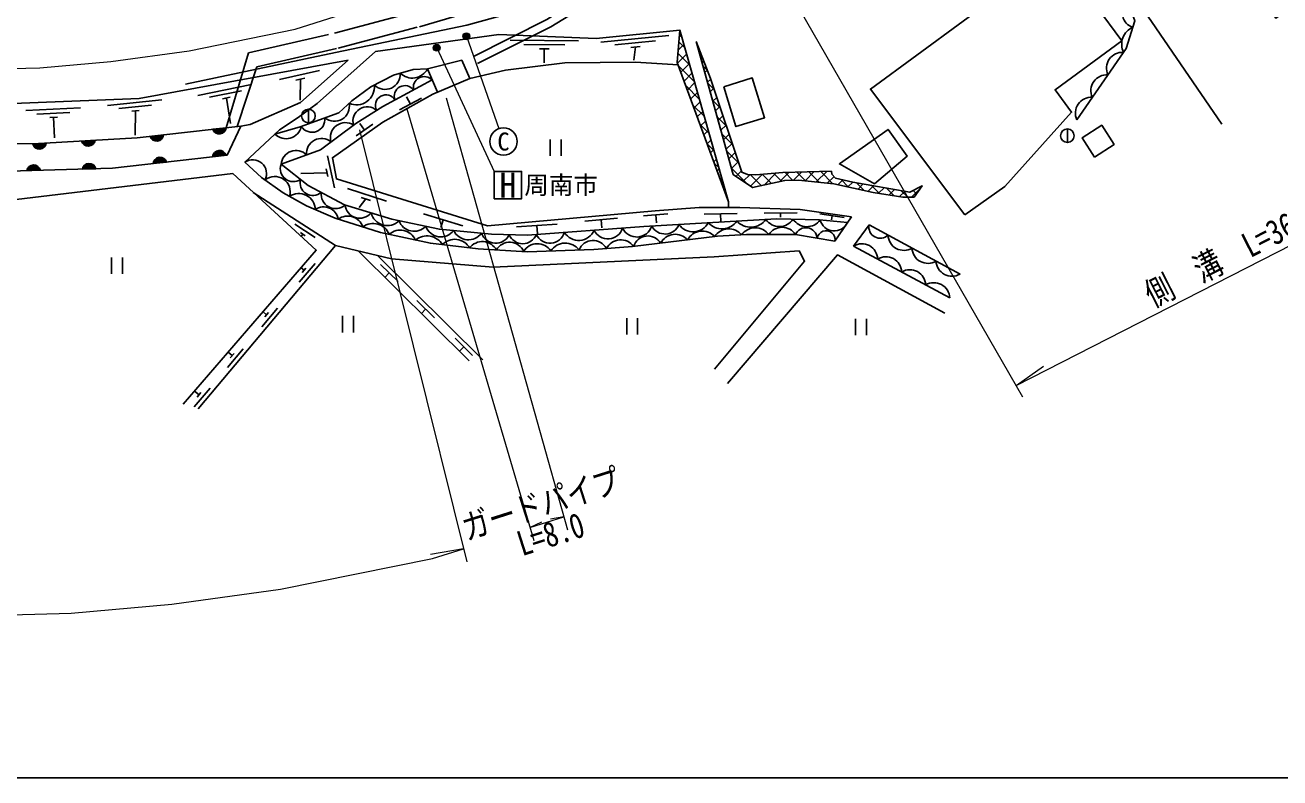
# Model space of a CAD drawing. Units: millimetres at full size, sheet at 1:1000; details may follow other scales. Extents: x 40000 to 680000, y 20000 to 380000.
# Drawn here: x 470887 to 562804, y 205000 to 260143 of the extents above; entities that cross this region are included whole.
import ezdxf
from ezdxf.enums import TextEntityAlignment as Align

# ---------------------------------------------------------------- set-up
doc = ezdxf.new("R2010")
doc.units = ezdxf.units.MM
doc.header["$LTSCALE"] = 1000
doc.linetypes.add('CHAIN', pattern=[18.5, 12, -1.5, 3.5, -1.5])
doc.linetypes.add('DASHED', pattern=[7.5, 6, -1.5])
for name, color, linetype, lineweight in [('M-BGD', 7, 'Continuous', 25), ('M-BMK', 2, 'CHAIN', 13), ('M-BMK-ROW', 30, 'Continuous', 25), ('M-STR-HTXT', 7, 'Continuous', 13), ('M-STR-STRC', 7, 'Continuous', 25), ('M-TTL-BAND', 7, 'Continuous', 25)]:
    doc.layers.add(name, color=color, linetype=linetype, lineweight=lineweight)
doc.styles.add('ＭＳ ゴシック', font='')
doc.styles.get('ＭＳ ゴシック').set_extended_font_data('MS Gothic')

msp = doc.modelspace()

# ---------------------------------------------------------------- hatches: boundary and pattern name
at = {"layer": 'M-BGD'}
for points in [[(481024, 252106, -0.82183), (480040, 251994)], [(485618, 252628, -0.82183), (484634, 252516)], [(472431, 251501, -0.82183), (471442, 251443)], [(476014, 251708, -0.82183), (475025, 251651)], [(484625, 250501, -0.82183), (485609, 250614)], [(480270, 249998, -0.82183), (481255, 250111)], [(471014, 249481, -0.82183), (472005, 249508)], [(475082, 249593, -0.82183), (476072, 249620)]]:
    msp.add_hatch(color=256, dxfattribs=at).paths.add_polyline_path(points)
at = {"layer": 'M-STR-HTXT'}
for points in [[(503100, 259098, -0.41421), (502985, 259432, -0.41421), (503320, 259547, -1)], [(501258, 258609, -1), (500819, 258369, -0.41421), (500919, 258709, -0.41421)]]:
    msp.add_hatch(color=256, dxfattribs=at).paths.add_polyline_path(points)

# ---------------------------------------------------------------- linework, layer by layer
at = {"layer": 'M-BGD'}
for p, q in [((518035, 259376), (513057, 258904)), ((518941, 259412), (518802, 259272)), ((518837, 259751), (518848, 259740)), ((511428, 258982), (506428, 259041)), ((510424, 258694), (507424, 258729)), ((509271, 258407), (508571, 258416)), ((508921, 258412), (508909, 257385)), ((517068, 258983), (514081, 258700)), ((515951, 258576), (515254, 258510)), ((515603, 258543), (515487, 257576)), ((519140, 258713), (518730, 258302)), ((518775, 258915), (519204, 258486)), ((520118, 258792), (520105, 258779)), ((520218, 258370), (520315, 258273)), ((485618, 252628), (487258, 258108)), ((500363, 256932), (502890, 257568)), ((502890, 257568), (503459, 256226)), ((519339, 258013), (518684, 257358)), ((518713, 258079), (519560, 257232)), ((520365, 258142), (520300, 258076)), ((520613, 257491), (520495, 257373)), ((486431, 252720), (487851, 257085)), ((492447, 256806), (489519, 256151)), ((500363, 256932), (501089, 255221)), ((518769, 257125), (519916, 255978)), ((519537, 257314), (518925, 256701)), ((519736, 256614), (519165, 256044)), ((520563, 257128), (520868, 256823)), ((520861, 256841), (520689, 256670)), ((487472, 255785), (483552, 254990)), ((491390, 256262), (490707, 256109)), ((491049, 256185), (491034, 254645)), ((519289, 255707), (520272, 254724)), ((519934, 255915), (519406, 255387)), ((521107, 256190), (520884, 255967)), ((520907, 255885), (521360, 255432)), ((480903, 254660), (476923, 254258)), ((486747, 255332), (484395, 254855)), ((485905, 254855), (485356, 254744)), ((485631, 254799), (485945, 252927)), ((498324, 253933), (499912, 254781)), ((499118, 254357), (498835, 254886)), ((520133, 255215), (519647, 254730)), ((521332, 255516), (521079, 255264)), ((521252, 254642), (521810, 254084)), ((521557, 254843), (521274, 254561)), ((474939, 254091), (470944, 253888)), ((474155, 253751), (471758, 253629)), ((480137, 254281), (477749, 254040)), ((479252, 253890), (478695, 253834)), ((478973, 253862), (478941, 252071)), ((491643, 253986), (491643, 252986)), ((519808, 254290), (520628, 253470)), ((520331, 254516), (519888, 254072)), ((520530, 253816), (520129, 253415)), ((521781, 254170), (521469, 253858)), ((473251, 253404), (472692, 253376)), ((472971, 253390), (473047, 251892)), ((495142, 252022), (496366, 252889)), ((495754, 252455), (495407, 252945)), ((520328, 252872), (520984, 252216)), ((520728, 253117), (520370, 252758)), ((521596, 253400), (522260, 252736)), ((522006, 253497), (521664, 253155)), ((522231, 252823), (521859, 252452)), ((481024, 252106), (480040, 251994)), ((485618, 252628), (484634, 252516)), ((485691, 250624), (486684, 252749)), ((520927, 252417), (520610, 252101)), ((521941, 252157), (522710, 251388)), ((522456, 252150), (522054, 251749)), ((547234, 252541), (547234, 251541)), ((472431, 251501), (471442, 251443)), ((476014, 251708), (475025, 251651)), ((509350, 251765), (509350, 250565)), ((510150, 251765), (510150, 250565)), ((520847, 251455), (521340, 250962)), ((521125, 251718), (520851, 251444)), ((521324, 251018), (521092, 250786)), ((522681, 251477), (522249, 251046)), ((480270, 249998), (481255, 250111)), ((484625, 250501), (485609, 250614)), ((493559, 248228), (493027, 250568)), ((521522, 250319), (521333, 250129)), ((521367, 250037), (521696, 249708)), ((522286, 250914), (523160, 250040)), ((522905, 250804), (522444, 250342)), ((523130, 250130), (522639, 249639)), ((471014, 249481), (472005, 249508)), ((475082, 249593), (476072, 249620)), ((493000, 249331), (491088, 249283)), ((493062, 249058), (492938, 249604)), ((521721, 249619), (521574, 249472)), ((522630, 249672), (523832, 248470)), ((523355, 249457), (522964, 249066)), ((523990, 249194), (523497, 248701)), ((524007, 249193), (524819, 248381)), ((524913, 249219), (524029, 248335)), ((524882, 249216), (525552, 248546)), ((525902, 249310), (525017, 248426)), ((525704, 249292), (526285, 248711)), ((526856, 249366), (526177, 248687)), ((526535, 249359), (527111, 248783)), ((527774, 249387), (527172, 248785)), ((527414, 249379), (528052, 248740)), ((528693, 249407), (528028, 248742)), ((528292, 249398), (529060, 248630)), ((529611, 249427), (528838, 248654)), ((529171, 249418), (530067, 248521)), ((521920, 248920), (521815, 248815)), ((521886, 248620), (522052, 248454)), ((522118, 248220), (522056, 248158)), ((530143, 249061), (529648, 248566)), ((530791, 248811), (530429, 248449)), ((530640, 248846), (531207, 248279)), ((531519, 248641), (531166, 248288)), ((531793, 248592), (532355, 248029)), ((532281, 248505), (531904, 248127)), ((533043, 248369), (532641, 247967)), ((532885, 248398), (533469, 247813)), ((533806, 248234), (533397, 247825)), ((533977, 248203), (534540, 247641)), ((536491, 248225), (535808, 247542)), ((536535, 248340), (536556, 248318)), ((497364, 247234), (494512, 248163)), ((495845, 247413), (495346, 246789)), ((496178, 247305), (495512, 247521)), ((522317, 247521), (522296, 247501)), ((534568, 248098), (534170, 247700)), ((535331, 247963), (534944, 247576)), ((535069, 248009), (535539, 247539)), ((535946, 248030), (536186, 247790)), ((523036, 246350), (520637, 246297)), ((522406, 247202), (522408, 247200)), ((522412, 247186), (522412, 246781)), ((527431, 246389), (525031, 246370)), ((526231, 246380), (526233, 246080)), ((492147, 244593), (490635, 245569)), ((502942, 245435), (500075, 246320)), ((501509, 245878), (501332, 245305)), ((509874, 245565), (506881, 245361)), ((508378, 245463), (508419, 244864)), ((514288, 245995), (511898, 245783)), ((513093, 245889), (513146, 245291)), ((517977, 246321), (516183, 246179)), ((517080, 246250), (517128, 245651)), ((521837, 246324), (521850, 245724)), ((530885, 246047), (529104, 246307)), ((529995, 246177), (529951, 245880)), ((530210, 244309), (531415, 246107)), ((531578, 243959), (532709, 245508)), ((539378, 241908), (532709, 245508)), ((491404, 244715), (491052, 244943)), ((491228, 244829), (491119, 244660)), ((495295, 243599), (503421, 235546)), ((538618, 240159), (531578, 243959)), ((477222, 243114), (477222, 241914)), ((478022, 243114), (478022, 241914)), ((490970, 241301), (492131, 242677)), ((496693, 243271), (504407, 235624)), ((491321, 242183), (491102, 242370)), ((491186, 242022), (491457, 242343)), ((498203, 241351), (496924, 242618)), ((497564, 241985), (497247, 241665)), ((500868, 238710), (499589, 239977)), ((488222, 238042), (489382, 239418)), ((488573, 238924), (488317, 239143)), ((488437, 238763), (488708, 239084)), ((500228, 239344), (499912, 239024)), ((494137, 238837), (494137, 237637)), ((494937, 238837), (494937, 237637)), ((514954, 238678), (514954, 237478)), ((515754, 238678), (515754, 237478)), ((531716, 238627), (531716, 237427)), ((532516, 238627), (532516, 237427)), ((503667, 235936), (502388, 237203)), ((485704, 235056), (486864, 236432)), ((503027, 236570), (502711, 236250)), ((486054, 235938), (485763, 236183)), ((485919, 235777), (486190, 236098)), ((483276, 232177), (484436, 233553)), ((483626, 233058), (483302, 233332)), ((483491, 232898), (483762, 233219))]:
    msp.add_line(p, q, dxfattribs=at)
at = {"layer": 'M-BGD', "linetype": 'DASHED'}
for points in [[(487258, 258108), (493543, 259562), (499472, 261113), (501990, 261851), (507720, 263862), (513534, 266395), (516597, 267774), (522563, 270815), (533434, 276717), (544179, 282298), (555583, 288306)], [(487851, 257085), (493814, 258465), (499774, 260024), (502337, 260775), (508133, 262809), (513992, 265362), (517086, 266755), (523089, 269815), (533964, 275719), (544702, 281297), (556130, 287317)], [(556424, 286803), (539318, 277735), (523172, 269223), (509101, 260542), (502940, 257450)], [(523474, 268704), (523474, 268704), (509397, 260020), (503174, 256897)]]:
    msp.add_lwpolyline(points, dxfattribs=at)
at = {"layer": 'M-BGD'}
for points in [[(547929, 253210), (551550, 258440), (552173, 260445), (550655, 264525), (547997, 268536), (538791, 266286)], [(494541, 257575), (479241, 254772), (466269, 254248), (456765, 254900), (442016, 257467), (431674, 259606), (425389, 260939), (411776, 263715), (401930, 265701), (398814, 257925), (393301, 244274), (392441, 244502), (389461, 242536), (386234, 240684), (384160, 239938), (382099, 239309), (378945, 238670), (377491, 238537)], [(486684, 252749), (479085, 251886), (471442, 251443), (463657, 251523), (457929, 251872), (444342, 254181), (430032, 257841), (411642, 262535), (401680, 265078)], [(558561, 252880), (552806, 261252), (555618, 263186), (556791, 261480), (560248, 263893), (562506, 260658), (563433, 261305), (564576, 259668), (563665, 259032), (564816, 257383)], [(403232, 263206), (425486, 257502), (443750, 252616), (452711, 250790), (459742, 249854), (467989, 249397), (477293, 249654), (485691, 250624)], [(530210, 244309), (527317, 244797), (523741, 244796), (521597, 244692), (515377, 243917), (512558, 243711), (507653, 243541), (504070, 243745), (500581, 244160), (496913, 244958), (493600, 245992), (491493, 246909), (489789, 247849), (488203, 248987), (486983, 250104), (489511, 252465), (490893, 253375), (492276, 254411), (496552, 258200), (505596, 259447), (512717, 259157), (518839, 259773), (522412, 247186), (518664, 257413), (518839, 259773)], [(486684, 252749), (487365, 252856), (491064, 254483), (494541, 257575)], [(518733, 257224), (515594, 257420), (510412, 257378), (506083, 256839), (503459, 256226), (500756, 255080), (497094, 253036), (493404, 250425), (493696, 248875), (504756, 245436), (517037, 246547), (520271, 246780), (523242, 246781), (527660, 246631), (531415, 246107)], [(500363, 256932), (499306, 256902), (497873, 256479), (496215, 255619), (494826, 254604), (493871, 253723), (491048, 252679), (489189, 252164)], [(531125, 245674), (529067, 245875), (525922, 245954), (520859, 245666), (516221, 245383), (507688, 244755), (505064, 244821), (501239, 245194), (497758, 245919), (494278, 246969), (491633, 248402), (489638, 249945), (492520, 251012), (495103, 252934), (497102, 254171), (500707, 256122)], [(444155, 250704), (468983, 247221), (486096, 249264), (492213, 243657), (482472, 232371)], [(487596, 247889), (493631, 243991), (483556, 232044)], [(493631, 243991), (497715, 243030), (505169, 242408), (521371, 243174), (527578, 243598), (527984, 242858), (521389, 234940)], [(522344, 233889), (530408, 243325), (538266, 239045)]]:
    msp.add_lwpolyline(points, dxfattribs=at)
for points in [[(539720, 246257), (532810, 255461), (546381, 265448), (548286, 262860), (549042, 263416), (550051, 262045), (549350, 261530), (551216, 258994), (546336, 255402), (547543, 253762), (542667, 248327)], [(520056, 258953), (522759, 249208), (524174, 248235), (526532, 248767), (527546, 248795), (530127, 248514), (532999, 247889), (535188, 247536), (536013, 247544), (536593, 248370), (535695, 247898), (531531, 248638), (530258, 248936), (529992, 249227), (529955, 249435), (526405, 249356), (524418, 249173), (523811, 249202), (523385, 249366), (521096, 256222)], [(522062, 255632), (522962, 252708), (525054, 253352), (524154, 256276)], [(549223, 250475), (548315, 251881), (549752, 252809), (550660, 251403)], [(533099, 248511), (530543, 249978), (534105, 252500), (535495, 250536)]]:
    msp.add_lwpolyline(points, close=True, dxfattribs=at)
for centre in [(491643, 253486), (547234, 252041)]:
    msp.add_circle(centre, 500, dxfattribs=at)
for centre, radius, start, end in [((552304, 260992), 1036, 128.03256, 254.78181), ((552605, 258727), 1389, 114.36638, 204.83954), ((551259, 256986), 1160, 85.78719, 204.81681), ((497253, 256551), 1120, 225.59028, 3.8374), ((499253, 257516), 1254, 225.22821, 332.22801), ((550121, 255342), 1160, 85.78719, 204.81681), ((495159, 255617), 1317, 245.90694, 5.82367), ((498713, 254929), 782, 35.77842, 201.05175), ((500123, 255577), 799, 43.00005, 193.83012), ((497318, 254265), 768, 29.92444, 209.23635), ((548982, 253697), 1160, 85.78719, 204.81681), ((493541, 254198), 1101, 230.89704, 11.34309), ((495950, 253113), 1045, 48.0912, 196.38201), ((491902, 253246), 951, 214.62591, 5.94806), ((494346, 251900), 1098, 56.73161, 196.54823), ((480521, 252147), 505, 197.65063, 355.30882), ((485115, 252669), 505, 197.65063, 355.30882), ((490005, 252966), 1144, 224.50225, 346.84624), ((471931, 251570), 505, 194.48443, 352.14262), ((475514, 251777), 505, 194.48443, 352.14262), ((485128, 250460), 505, 17.75846, 175.41665), ((490730, 249869), 1094, 44.63605, 176.02423), ((492593, 250752), 1090, 50.03752, 186.00156), ((480774, 249957), 505, 17.75846, 175.41665), ((487554, 249257), 1021, 333.29722, 123.96953), ((471512, 249396), 505, 12.75154, 170.40973), ((475579, 249509), 505, 12.75154, 170.40973), ((490532, 249624), 949, 160.29669, 304.28797), ((489179, 247923), 1129, 342.82995, 129.17485), ((491964, 248590), 932, 164.39931, 311.29567), ((490939, 246591), 1210, 1.57311, 124.28524), ((493632, 247760), 1061, 172.9734, 310.66416), ((492771, 245768), 1059, 8.46743, 126.04486), ((495406, 247092), 1091, 187.21543, 319.21731), ((497422, 246691), 1230, 194.67184, 314.27898), ((494522, 244991), 1168, 18.31081, 127.03427), ((496387, 244354), 1257, 21.69477, 126.96637), ((499385, 246216), 1177, 200.15505, 316.31479), ((517759, 245938), 1099, 208.26715, 338.7051), ((519817, 246267), 1264, 215.11873, 331.83778), ((521931, 246544), 1327, 221.17927, 325.3284), ((524036, 246699), 1362, 221.92088, 324.58678), ((526140, 246598), 1210, 214.72341, 326.06012), ((528157, 246588), 1212, 213.2788, 323.58409), ((530164, 246127), 1062, 194.07773, 334.75739), ((533526, 245361), 831, 169.80996, 313.46222), ((498367, 243898), 1227, 24.01095, 131.43533), ((500328, 243392), 1310, 30.42317, 129.87517), ((501343, 245807), 1179, 200.02801, 322.70494), ((503360, 245620), 1201, 206.04639, 322.81849), ((505357, 245283), 1111, 200.48177, 333.58456), ((507341, 245201), 1072, 202.64396, 338.15728), ((509335, 245281), 1108, 205.62477, 342.80027), ((511441, 245608), 1235, 211.95866, 336.46638), ((513580, 245587), 1112, 205.15675, 343.26829), ((515688, 245778), 1160, 206.11454, 341.92449), ((516506, 243600), 1096, 31.59597, 162.61876), ((518519, 243590), 1227, 42.65057, 151.56416), ((520502, 243815), 1239, 43.48106, 150.73367), ((522429, 243982), 1236, 40.13295, 146.2742), ((524379, 244066), 1232, 36.37198, 144.67889), ((526344, 244191), 1146, 31.94849, 148.09113), ((528081, 244475), 829, 3.72115, 157.13769), ((529559, 244421), 660, 350.30587, 170.55297), ((535258, 244801), 1160, 182.12128, 301.1509), ((502363, 243221), 1232, 29.14005, 137.30706), ((504377, 243103), 1181, 28.60022, 142.60889), ((506384, 243133), 1107, 22.35637, 151.09841), ((508415, 242966), 1167, 32.97332, 149.71039), ((510458, 242898), 1276, 37.45189, 146.52956), ((512492, 243275), 1096, 27.25415, 158.71526), ((514508, 243245), 1171, 35.64731, 152.94459), ((532179, 242966), 1160, 2.12128, 121.1509), ((537017, 243851), 1160, 182.12128, 301.1509), ((533938, 242016), 1160, 2.12128, 121.1509), ((538777, 242901), 1160, 182.12128, 301.1509), ((535698, 241066), 1160, 2.12128, 121.1509), ((537458, 240116), 1160, 2.12128, 121.1509)]:
    msp.add_arc(centre, radius, start, end, dxfattribs=at)
at = {"layer": 'M-BMK'}
msp.add_lwpolyline([(266708, 299375), (363972, 277476), (444932, 259735), (452346, 258294), (457309, 257709), (461860, 257256), (467087, 256886), (471955, 257024), (477157, 257476), (482897, 258270), (490671, 259842), (499917, 262789), (506462, 265379), (554659, 289979)], dxfattribs=at)
at = {"layer": 'M-BMK-ROW'}
msp.add_lwpolyline([(482635, 255811), (493631, 258126), (503245, 260143), (508839, 261672), (522238, 264606), (535940, 267600), (555917, 272298), (560208, 273124), (563675, 273662)], dxfattribs=at)
at = {"layer": 'M-STR-HTXT'}
for p, q in [((543973, 232879), (524273, 267128)), ((503210, 259322), (505598, 252557)), ((501039, 258489), (505254, 249428)), ((501734, 254815), (510613, 223166)), ((498856, 254020), (508146, 222379)), ((495388, 252461), (503241, 220816)), ((543473, 233747), (576435, 250570)), ((543473, 233747), (545483, 235157)), ((507865, 223339), (510343, 224129)), ((507865, 223339), (508750, 223765)), ((510343, 224129), (509375, 223964)), ((503000, 221789), (500580, 221376))]:
    msp.add_line(p, q, dxfattribs=at)
msp.add_lwpolyline([(394809, 229770), (436832, 220561), (446178, 218744), (452987, 217941), (458470, 217396), (466239, 216847), (474255, 217073), (481632, 217715), (489605, 218817), (500738, 221068), (503000, 221789)], dxfattribs=at)
for centre in [(503210, 259322), (501039, 258489)]:
    msp.add_circle(centre, 250, dxfattribs=at)
at = {"layer": 'M-STR-STRC'}
msp.add_lwpolyline([(505254, 247428), (507254, 247428), (507254, 249428), (505254, 249428)], close=True, dxfattribs=at)
msp.add_circle((505930, 251614), 1000, dxfattribs=at)
at = {"layer": 'M-TTL-BAND'}
msp.add_line((40000, 205000), (579000, 205000), dxfattribs=at)

# ---------------------------------------------------------------- texts
at = {"layer": 'M-STR-HTXT', "style": 'ＭＳ ゴシック', "width": 0.8}
for s, rotation, p in [('側\u3000溝\u3000L=36.0', 27.04, (559977, 242113)), ('ガードパイプ', 17.679, (509119, 223685))]:
    msp.add_text(s, height=1833, rotation=rotation, dxfattribs=at).set_placement(p, align=Align.BOTTOM_CENTER)
msp.add_text('L=8.0', height=1833, rotation=17.679, dxfattribs=at).set_placement((509104, 223734), align=Align.TOP_CENTER)
at = {"layer": 'M-STR-STRC', "style": 'ＭＳ ゴシック'}
for s, height, p in [('C', 1320, (505930, 251614)), ('H', 1833, (506254, 248428))]:
    msp.add_text(s, height=height, dxfattribs=at).set_placement(p, align=Align.MIDDLE_CENTER)
msp.add_text('周南市', height=1320, dxfattribs=at).set_placement((507454, 248428), align=Align.MIDDLE_LEFT)

doc.saveas('drawing.dxf')
